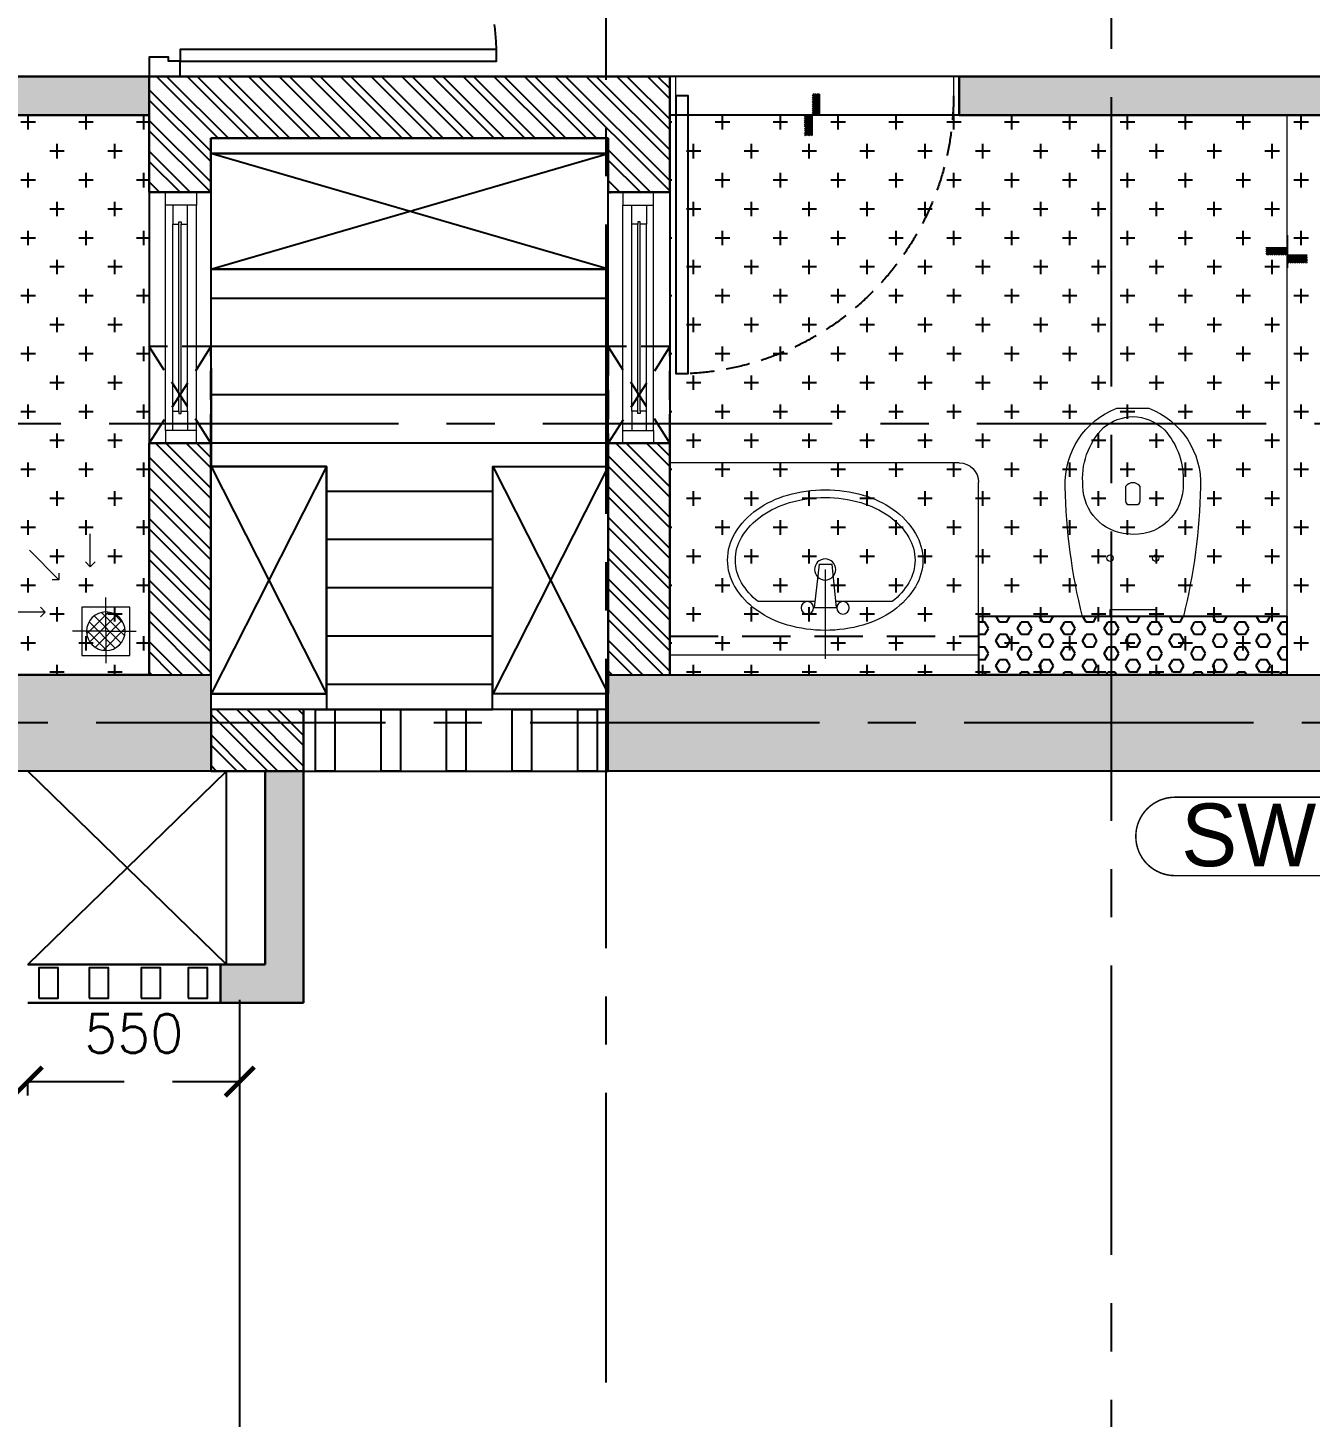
# Model space of a CAD drawing. Header units: millimetres. Extents: x 1181448 to 1317632, y -5734806 to -5633961.
# Drawn here: x 1211788 to 1215112, y -5709774 to -5706174 of the extents above; entities that cross this region are included whole.
import ezdxf

# ---------------------------------------------------------------- set-up
doc = ezdxf.new("R2010")
doc.units = ezdxf.units.MM
doc.header["$LTSCALE"] = 1000
doc.header["$MEASUREMENT"] = 0
for name, pattern in [('2BHK-A - BACK$0$AUDIT_D_120904163729-0', [0]), ('2BHK-A - BACK$1$( Hidden )', [0.375, 0.25, -0.125]), ('2BHK-A - BACK$1$HIDDEN', [0.375, 0.25, -0.125]), ('AUDIT_D_120904163729-0', [0]), ('T8 - TYPICAL FLOOR CORE$1$HIDDEN', [0.375, 0.25, -0.125]), ('T8_REFUGE COLUMNS$0$CENTER2', [1.125, 0.75, -0.125, 0.125, -0.125])]:
    doc.linetypes.add(name, pattern=pattern)
doc.layers.get('0').update_dxf_attribs({"linetype": 'AUDIT_D_120904163729-0'})
for name, color, linetype in [('2BHK-A - BACK$0$A-DOOR-FULL', 2, 'Continuous'), ('2BHK-A - BACK$0$A-HATCH -160', 251, '2BHK-A - BACK$0$AUDIT_D_120904163729-0'), ('2BHK-A - BACK$0$a-tile drop', 3, 'Continuous'), ('2BHK-A - BACK$0$APT PLANS-typ$0$TILEDROP', 3, 'Continuous'), ('2BHK-A - BACK$1$$0$A-Elev Feature-Chajja', 13, 'Continuous'), ('2BHK-A - BACK$1$$0$CUT-OUT', 49, 'Continuous'), ('2BHK-A - BACK$1$A-TOI SUNK 50MM', 8, 'Continuous'), ('2BHK-A - BACK$1$CUT-OUT', 49, 'Continuous'), ('2BHK-A - BACK$1$LEDGE WALL', 5, 'Continuous'), ('A_dim', 1, 'Continuous'), ('T8 - TYPICAL FLOOR CORE$0$A-DIMENSIONS', 2, 'T8 - TYPICAL FLOOR CORE$1$HIDDEN'), ('T8 - TYPICAL FLOOR CORE$1$A-SLAB SUNK-AC LEDGES', 251, 'T8 - TYPICAL FLOOR CORE$1$HIDDEN'), ('T8(T9 IS SIMILAR) - REFUGE FLOOR$1$A_rail', 253, 'Continuous'), ('T8_REFUGE COLUMNS$0$A-CENTERLINE', 193, 'T8_REFUGE COLUMNS$0$CENTER2'), ('T8_REFUGE COLUMNS$1$A-RCC COLS', 3, 'Continuous')]:
    doc.layers.add(name, color=color, linetype=linetype)
for name, color, linetype, lineweight in [('2BHK-A - BACK$1$$0$A-WALL- 160', 6, 'Continuous', 30), ('2BHK-A - BACK$1$a-TOI-fixtures', 251, 'Continuous', 0), ('2BHK-A - BACK$1$A-WALL- 160', 6, 'Continuous', 30), ('2BHK-A - BACK$1$Ventilator', 5, 'Continuous', 0), ('T8(T9 IS SIMILAR) - REFUGE FLOOR$0$D&W', 8, 'Continuous', 25), ('T8_REFUGE COLUMNS$0$A-COLUMN NO size reduce', 81, 'Continuous', 25)]:
    doc.layers.add(name, color=color, linetype=linetype, lineweight=lineweight)
doc.layers.add('T8_REFUGE COLUMNS$0$COL-HATCH', color=7, linetype='Continuous', lineweight=25, true_color=0xa3a3a3)
doc.styles.add('2BHK-A - BACK$1$Romans 1', font='romans.shx', dxfattribs={"height": 100})
doc.styles.add('T8 - TYPICAL FLOOR CORE$0$Romans 1', font='romans.shx', dxfattribs={"height": 100})
doc.styles.add('T8_REFUGE COLUMNS$0$STANDARD', font='GOTHIC.TTF')
doc.dimstyles.new('2BHK-A - BACK$1$ALPINE S', dxfattribs={"dimscale": 0, "dimtxt": 100, "dimasz": 75, "dimexe": 0, "dimexo": 0, "dimgap": 75, "dimtad": 1, "dimdec": 0, "dimzin": 0, "dimdsep": 46, "dimtxsty": '2BHK-A - BACK$1$Romans 1', "dimblk": '2BHK-A - BACK$1$_ArchTick', "dimcen": 0.09, "dimclrd": 256, "dimclre": 256, "dimclrt": 7, "dimadec": 0, "dimazin": 0, "dimtfac": 1, "dimtdec": 0, "dimtofl": 0, "dimtmove": 1, "dimatfit": 0, "dimldrblk": '2BHK-A - BACK$1$_Open90', "dimfxl": 1, "dimtolj": 1, "dimtzin": 0, "dimarcsym": 0})
doc.dimstyles.new('T8 - TYPICAL FLOOR CORE$0$ALPINE S', dxfattribs={"dimscale": 0, "dimtxt": 100, "dimasz": 75, "dimexe": 0, "dimexo": 0, "dimgap": 75, "dimtad": 1, "dimdec": 0, "dimzin": 0, "dimdsep": 46, "dimtxsty": 'T8 - TYPICAL FLOOR CORE$0$Romans 1', "dimblk": 'T8 - TYPICAL FLOOR CORE$0$_ArchTick', "dimcen": 0.09, "dimclrd": 256, "dimclre": 256, "dimclrt": 7, "dimadec": 0, "dimazin": 0, "dimtfac": 1, "dimtdec": 0, "dimtofl": 0, "dimtmove": 1, "dimatfit": 0, "dimldrblk": 'T8 - TYPICAL FLOOR CORE$0$_Open90', "dimfxl": 1, "dimtolj": 1, "dimtzin": 0, "dimarcsym": 0})

# ---------------------------------------------------------------- blocks, each defined once
blk = doc.blocks.new('T8 - TYPICAL FLOOR CORE$0$_ArchTick')
at = {"color": 0, "linetype": 'ByBlock', "const_width": 0.15}
blk.add_lwpolyline([(-0.5, -0.5), (0.5, 0.5)], dxfattribs=at)
blk = doc.blocks.new('*D197')
at = {"layer": 'T8 - TYPICAL FLOOR CORE$0$A-DIMENSIONS', "linetype": 'T8 - TYPICAL FLOOR CORE$1$HIDDEN', "lineweight": -2, "transparency": 16777216}
for p, q in [((1211787.5, -5708940.3), (1211787.5, -5708904.3)), ((1212337.1, -5708940.3), (1212337.1, -5708904.3))]:
    blk.add_line(p, q, dxfattribs=at)
at = {"layer": 'T8 - TYPICAL FLOOR CORE$0$A-DIMENSIONS', "lineweight": -2, "transparency": 16777216}
blk.add_line((1211787.5, -5708904.3), (1212337.1, -5708904.3), dxfattribs=at)
at = {"layer": 'T8 - TYPICAL FLOOR CORE$0$A-DIMENSIONS', "linetype": 'ByBlock', "lineweight": -2, "transparency": 16777216, "xscale": 75, "yscale": 75, "zscale": 75, "rotation": 180}
blk.add_blockref('T8 - TYPICAL FLOOR CORE$0$_ArchTick', (1211787.5, -5708904.3), dxfattribs=at)
at = {"layer": 'T8 - TYPICAL FLOOR CORE$0$A-DIMENSIONS', "linetype": 'ByBlock', "lineweight": -2, "transparency": 16777216, "xscale": 75, "yscale": 75, "zscale": 75}
blk.add_blockref('T8 - TYPICAL FLOOR CORE$0$_ArchTick', (1212337.1, -5708904.3), dxfattribs=at)
at = {"layer": 'T8 - TYPICAL FLOOR CORE$0$A-DIMENSIONS', "color": 7, "linetype": 'ByBlock', "transparency": 16777216, "insert": (1212062.3, -5708779.3), "char_height": 100, "attachment_point": 5, "style": 'T8 - TYPICAL FLOOR CORE$0$Romans 1'}
blk.add_mtext('\\A1;550', dxfattribs=at)
blk = doc.blocks.new('T8 - TYPICAL FLOOR CORE$0$_Open90')
at = {"color": 0, "linetype": 'ByBlock', "lineweight": -2}
for p, q in [((-0.5, 0.5), (0, 0)), ((0, 0), (-1, 0)), ((0, 0), (-0.5, -0.5))]:
    blk.add_line(p, q, dxfattribs=at)
blk = doc.blocks.new('T8_REFUGE COLUMNS')
at = {"layer": 'T8_REFUGE COLUMNS$0$COL-HATCH', "linetype": 'ByBlock'}
h = blk.add_hatch(color=256, dxfattribs=at)
h.dxf.hatch_style = 1
h.paths.add_polyline_path([(1212262.1, -5708099.9), (1210752.1, -5708099.9), (1210752.1, -5707849.9), (1212262.1, -5707849.9)])
h = blk.add_hatch(color=256, dxfattribs=at)
h.dxf.hatch_style = 1
h.paths.add_polyline_path([(1215902.1, -5708099.9), (1213292.1, -5708099.9), (1213292.1, -5707849.9), (1215902.1, -5707849.9)])
at = {"layer": 'T8_REFUGE COLUMNS$0$A-CENTERLINE'}
for p, q in [((1214597.1, -5722853.5), (1214597.1, -5698299.6)), ((1213287.1, -5728808.5), (1213287.1, -5698573.6)), ((1217248.2, -5707199.9), (1182156.9, -5707199.9)), ((1217215, -5707974.9), (1182156.9, -5707974.9))]:
    blk.add_line(p, q, dxfattribs=at)
at = {"layer": 'T8_REFUGE COLUMNS$0$A-COLUMN NO size reduce', "linetype": 'ByBlock', "const_width": 3.9}
blk.add_lwpolyline([(1214761.6, -5708370.6, -1), (1214761.6, -5708167.4), (1215365.6, -5708167.4, -1), (1215365.6, -5708370.6)], format="xyb", close=True, dxfattribs=at)
at = {"layer": 'T8_REFUGE COLUMNS$1$A-RCC COLS', "linetype": 'ByBlock'}
for points in [[(1212262.1, -5708099.9), (1210752.1, -5708099.9), (1210752.1, -5707849.9), (1212262.1, -5707849.9)], [(1215902.1, -5708099.9), (1213292.1, -5708099.9), (1213292.1, -5707849.9), (1215902.1, -5707849.9)]]:
    blk.add_lwpolyline(points, close=True, dxfattribs=at)
at = {"layer": 'T8_REFUGE COLUMNS$0$A-COLUMN NO size reduce', "linetype": 'ByBlock', "insert": (1214777.8, -5708183.7), "char_height": 162.5, "attachment_point": 1, "style": 'T8_REFUGE COLUMNS$0$STANDARD'}
blk.add_mtext_dynamic_manual_height_columns('SW14', width=444.685, gutter_width=500, heights=[0], dxfattribs=at)
blk = doc.blocks.new('2BHK-A - BACK$0$EWC 1-flat-3')
at = {"color": 0, "linetype": 'ByBlock', "ltscale": 1.5}
blk.add_line((130.9, 0), (-130.9, 0), dxfattribs=at)
for points in [[(-130.9, 0, -0.055103), (-175.3, 336.2, -0.321827), (-41.6, 540), (41.6, 540, -0.321827), (175.3, 336.2, -0.055103), (130.9, 0, -27.681239)], [(-13.2, 214.3, -0.391448), (-129.3, 337.7, -0.224585), (-76.1, 489.9, -0.160675), (0, 518.7, -0.183016), (81.6, 484.1, -0.201424), (130, 346.4, -0.474507), (-13.2, 214.3, -2.927417)], [(-9.5, 290.2), (9.5, 290.2, 0.414214), (18.9, 299.7), (18.9, 337.6, 0.5), (-18.9, 337.6), (-18.9, 299.7, 0.414214), (-9.5, 290.2, 0.530498)]]:
    blk.add_lwpolyline(points, format="xyb", dxfattribs=at)
at = {"color": 0, "linetype": 'ByBlock'}
blk.add_lwpolyline([(-59.2, 0), (-59.2, 18.9), (59.2, 18.9), (59.2, 0)], close=True, dxfattribs=at)
at = {"color": 0, "linetype": 'ByBlock', "ltscale": 1.5}
for centre in [(-59.2, 151.6), (59.2, 151.6)]:
    blk.add_circle(centre, 8.31, dxfattribs=at)
blk = doc.blocks.new('*U636')
for points in [[(0, 0), (0, 820), (-30, 820), (-30, 0)], [(-860, 0), (-820, 0), (-820, -30), (-810, -30), (-810, -80), (-860, -80)], [(40, 0), (0, 0), (0, -30), (-10, -30), (-10, -80), (40, -80)]]:
    blk.add_lwpolyline(points, close=True)
at = {"color": 0, "linetype": 'ByBlock', "ltscale": 0.25}
blk.add_arc((1.2, -0.5), 821.2, 92.373, 179.9653, dxfattribs=at)
blk = doc.blocks.new('2BHK-A - BACK$0$TILE DROP -x')
at = {"layer": '2BHK-A - BACK$0$APT PLANS-typ$0$TILEDROP'}
h = blk.add_hatch(dxfattribs=at)
h.set_pattern_fill('ACET-2D-ANSI31', color=8, scale=27, angle=90, style=0)
h.set_pattern_definition([(135, (583590.9237, -2384968.1492), (-2.3864853865, -2.3864853865), [])])
h.paths.add_polyline_path([(-58303, -19205.9), (-58303, -19151.2), (-58284.2, -19151.2), (-58284.2, -19205.9)])
edge = h.paths.add_edge_path()
edge.add_line((-58303, -19258.5), (-58323.9, -19258.5))
edge.add_line((-58303, -19205.9), (-58303, -19258.5))
edge.add_line((-58323.7, -19205.9), (-58303, -19205.9))
edge.add_line((-58323.7, -19258.5), (-58323.7, -19205.9))
at = {"layer": '2BHK-A - BACK$0$APT PLANS-typ$0$TILEDROP', "color": 1}
blk.add_line((-58252, -19205.9), (-58336, -19205.9), dxfattribs=at)
at = {"layer": '2BHK-A - BACK$0$APT PLANS-typ$0$TILEDROP', "color": 20, "const_width": 3}
for points in [[(-58284.2, -19205.9), (-58284.2, -19151.2)], [(-58303, -19258.5), (-58303, -19205.9)], [(-58303, -19205.9), (-58284.2, -19205.9)]]:
    blk.add_lwpolyline(points, dxfattribs=at)
blk = doc.blocks.new('2BHK-A - BACK$1$V1')
at = {"layer": '2BHK-A - BACK$1$Ventilator'}
for p, q in [((1139453.9, -5700057.1), (1140103.9, -5700057.1)), ((1139453.9, -5700217.1), (1140103.9, -5700217.1))]:
    blk.add_line(p, q, dxfattribs=at)
at = {"layer": '2BHK-A - BACK$1$Ventilator', "color": 8}
for p, q in [((1139486.9, -5700094.6), (1140070.9, -5700094.6)), ((1139536.9, -5700118.3), (1140020.9, -5700118.3)), ((1139536.9, -5700155.8), (1140020.9, -5700155.8)), ((1139486.9, -5700174.6), (1140070.9, -5700174.6))]:
    blk.add_line(p, q, dxfattribs=at)
at = {"layer": '2BHK-A - BACK$1$Ventilator', "color": 5}
for p, q in [((1139536.9, -5700134.1), (1140020.9, -5700134.1)), ((1139536.9, -5700140.1), (1140020.9, -5700140.1))]:
    blk.add_line(p, q, dxfattribs=at)
at = {"layer": '2BHK-A - BACK$1$Ventilator', "color": 4}
for points in [[(1139453.9, -5700094.6), (1139486.9, -5700094.6), (1139486.9, -5700174.6), (1139453.9, -5700174.6)], [(1140103.9, -5700094.6), (1140070.9, -5700094.6), (1140070.9, -5700174.6), (1140103.9, -5700174.6)], [(1139536.9, -5700134.1), (1139536.9, -5700118.3), (1139486.9, -5700118.3), (1139486.9, -5700155.8), (1139536.9, -5700155.8), (1139536.9, -5700140.1), (1139530.9, -5700140.1), (1139530.9, -5700134.1)], [(1140020.9, -5700134.1), (1140020.9, -5700118.3), (1140070.9, -5700118.3), (1140070.9, -5700155.8), (1140020.9, -5700155.8), (1140020.9, -5700140.1), (1140026.9, -5700140.1), (1140026.9, -5700134.1)]]:
    blk.add_lwpolyline(points, close=True, dxfattribs=at)
blk = doc.blocks.new('2BHK-A - BACK$0$WB1')
at = {"color": 0, "linetype": 'ByBlock', "ltscale": 1000}
for p, q in [((190074.4, -1779394.5), (190063, -1779507.9)), ((190106.8, -1779394.5), (190119.9, -1779507.9)), ((189917.5, -1779491.7), (190064.6, -1779491.7)), ((190061.5, -1779507.9), (190121.4, -1779507.9)), ((190118, -1779491.7), (190265.4, -1779491.7))]:
    blk.add_line(p, q, dxfattribs=at)
at = {"color": 0, "linetype": 'ByBlock'}
blk.add_line((190106.8, -1779394.5), (190074.4, -1779394.5), dxfattribs=at)
for centre, major_axis, start_param, end_param in [((190067.1, -1779471.3), (-69.6, 256.7), 0.015739, 0.342992), ((190091.4, -1779555.7), (-92.6, 341.5), 6.018375, 6.298924), ((190091.4, -1779555.7), (-87.3, 322), 6.018375, 6.298924), ((190091.4, -1779555.7), (-92.6, 341.5), 5.737826, 6.018375), ((190091.4, -1779555.7), (-87.3, 322), 5.737826, 6.018375), ((190115.8, -1779471.3), (-69.6, 256.7), 5.410573, 5.737826), ((190030, -1779417.8), (-52.6, 193.9), 0.342992, 0.768932), ((190067.1, -1779471.3), (-64.3, 237.2), 0.015739, 0.342992), ((190115.8, -1779471.3), (-64.3, 237.2), 5.410573, 5.737826), ((190152.9, -1779417.8), (-52.6, 193.9), 4.984633, 5.410573), ((190030, -1779417.8), (-47.3, 174.4), 0.342992, 0.768932), ((190152.9, -1779417.8), (-47.3, 174.4), 4.984633, 5.410573), ((189973.2, -1779384.1), (-35.3, 130.2), 0.768932, 1.305986), ((189973.2, -1779384.1), (-30, 110.7), 0.768932, 1.305986), ((190209.6, -1779384.1), (-30, 110.7), 4.447579, 4.984633), ((190209.6, -1779384.1), (-35.3, 130.2), 4.447579, 4.984633), ((189973.2, -1779384.1), (-35.3, 130.2), 1.305986, 1.84304), ((189973.2, -1779384.1), (-30, 110.7), 1.305986, 1.84304), ((190209.6, -1779384.1), (-30, 110.7), 3.910525, 4.447579), ((190209.6, -1779384.1), (-35.3, 130.2), 3.910525, 4.447579), ((190030, -1779350.3), (-52.6, 193.9), 1.84304, 2.268981), ((190030, -1779350.3), (-47.3, 174.4), 1.84304, 2.20494), ((190152.9, -1779350.3), (-47.3, 174.4), 3.548625, 3.910525), ((190152.9, -1779350.3), (-52.6, 193.9), 3.484585, 3.910525), ((190045.3, -1779507.9), (-4.2, 15.6), 6.018375, 12.30156), ((190137.6, -1779507.9), (-4.2, 15.6), 6.018375, 12.30156), ((190067.1, -1779296.9), (-69.6, 256.7), 2.268981, 2.596234), ((190115.8, -1779296.9), (-69.6, 256.7), 3.157331, 3.484585), ((190091.4, -1779212.5), (-92.6, 341.5), 2.596234, 2.876783), ((190091.4, -1779212.5), (-92.6, 341.5), 2.876783, 3.157331)]:
    blk.add_ellipse(centre, major_axis=major_axis, ratio=1, start_param=start_param, end_param=end_param, dxfattribs=at)
blk = doc.blocks.new('2BHK-A - BACK$0$Type-A-First Floor Plan-bottom-up$0$FLOOR TRAP-flat-6')
at = {"layer": '2BHK-A - BACK$1$a-TOI-fixtures'}
h = blk.add_hatch(dxfattribs=at)
h.set_pattern_fill('ACET-2D-_USER', color=256, scale=20, angle=45, style=0, double=1, pattern_type=0)
h.set_pattern_definition([(45, (-789896.981, 5385770.066), (-14.142135624, 14.142135624), []), (135, (-789896.981, 5385770.066), (-14.142135624, -14.142135624), [])])
edge = h.paths.add_edge_path()
edge.add_arc((150, 150), 50, 0, 360)
for q in [(150, 228.6), (67.6, 150), (237.4, 150), (150, 63.6)]:
    blk.add_line((150, 150), q, dxfattribs=at)
blk.add_lwpolyline([(87.5, 212.5), (212.5, 212.5), (212.5, 87.5), (87.5, 87.5)], close=True, dxfattribs=at)
blk.add_circle((150, 150), 50, dxfattribs=at)
blk = doc.blocks.new('2BHK-A - BACK$1$_ArchTick')
at = {"color": 0, "linetype": 'ByBlock', "const_width": 0.15}
blk.add_lwpolyline([(-0.5, -0.5), (0.5, 0.5)], dxfattribs=at)
blk = doc.blocks.new('2BHK-A - BACK$1$_Open90')
at = {"color": 0, "linetype": 'ByBlock', "lineweight": -2}
for p, q in [((0, 0), (-1, 0)), ((-0.5, 0.5), (0, 0)), ((0, 0), (-0.5, -0.5))]:
    blk.add_line(p, q, dxfattribs=at)
blk = doc.blocks.new('T8 - TYPICAL FLOOR CORE')
at = {"layer": 'T8 - TYPICAL FLOOR CORE$1$A-SLAB SUNK-AC LEDGES', "linetype": 'ByBlock'}
blk.add_line((1212337.1, -5710599.6), (1212337.1, -5708692.5), dxfattribs=at)
at = {"layer": 'T8 - TYPICAL FLOOR CORE$0$A-DIMENSIONS', "linetype": 'ByBlock'}
dim = blk.add_linear_dim(base=(1212337.1, -5708904.3), p1=(1211787.5, -5708940.3), p2=(1212337.1, -5708940.3), dimstyle='T8 - TYPICAL FLOOR CORE$0$ALPINE S', override={"dimscale": 1, "dimfxl": 5, "dimarcsym": 1}, dxfattribs=at)
dim.commit()
dim.dimension.update_dxf_attribs({"geometry": '*D197', "text_midpoint": (1212062.3, -5708779.3)})
blk = doc.blocks.new('2BHK-A - BACK$1$A$C1DA736AB')
at = {"color": 0, "linetype": 'ByBlock'}
for points in [[(117, 0.4, 0), (202.3, 0.4, 0)], [(81.7, -82.8, 0), (158.2, -159.9, 0)], [(0.4, -117, 0), (0.4, -202.3, 0)]]:
    blk.add_leader(points, dimstyle='2BHK-A - BACK$1$ALPINE S', override={"dimscale": 1, "dimasz": 25, "dimtad": 0, "dimfxl": 5, "dimtfill": 1, "dimarcsym": 1}, dxfattribs=at)
blk = doc.blocks.new('2BHK-A - BACK')
at = {"layer": '2BHK-A - BACK$0$A-HATCH -160', "linetype": 'ByBlock'}
h = blk.add_hatch(dxfattribs=at)
h.set_pattern_fill('ZIGZAG', color=256, scale=250)
h.set_pattern_definition([(9e-15, (-0.22, 0.45), (31.25, 31.25), [31.25, -31.25]), (90, (31.03, 0.45), (-31.25, 31.25), [31.25, -31.25])])
h.paths.add_polyline_path([(1196642.1, -5706299.9), (1198342.2, -5706299.9), (1198342.2, -5706399.9), (1196642.1, -5706399.9)])
h.paths.add_polyline_path([(1199382.6, -5705299.9), (1199382.6, -5705199.9), (1201592.2, -5705199.9), (1201592.2, -5705299.9), (1200442.1, -5705299.9), (1200442.1, -5705399.9), (1200342.1, -5705399.9), (1200342.1, -5705299.9)])
h.paths.add_polyline_path([(1200442.1, -5706399.9), (1201341.8, -5706399.9), (1201341.8, -5706299.9), (1200442.1, -5706299.9)])
h.paths.add_polyline_path([(1202091.8, -5706299.9), (1202691.8, -5706299.9), (1202691.8, -5706399.9), (1202091.8, -5706399.9)])
h.paths.add_polyline_path([(1204892.1, -5708749.5), (1204992.1, -5708749.5), (1204992.1, -5707999.9), (1204892.1, -5707999.9)])
h.paths.add_polyline_path([(1204892.1, -5709649.5), (1204992.1, -5709649.5), (1204992.1, -5710549.5), (1204892.1, -5710549.5)])
h.paths.add_polyline_path([(1200142, -5708600.5), (1200257, -5708600.5), (1200257.1, -5708700.5), (1200042, -5708700.5), (1200042, -5708099.9), (1200142, -5708099.9)])
h.paths.add_polyline_path([(1202792.1, -5701189.9), (1203427.1, -5701189.9), (1203427.1, -5701089.9), (1202792.1, -5701089.9)])
h = blk.add_hatch(dxfattribs=at)
h.set_pattern_fill('ANSI32', color=256, scale=150)
h.set_pattern_definition([(45, (-0.03, -2.55), (-39.77475644, 39.77475644), []), (45, (26.484, -2.55), (-39.77475644, 39.77475644), [])])
h.paths.add_polyline_path([(1200282, -5708099.9), (1200042, -5708099.6), (1200042, -5707939.6), (1200282, -5707939.6)])
h.paths.add_polyline_path([(1199092.1, -5706602.4), (1199092.1, -5706302.4), (1200442, -5706302.4), (1200442, -5706602.4), (1200282, -5706602.4), (1200282, -5706462.4), (1199252.1, -5706462.4), (1199252.1, -5706602.4)])
h = blk.add_hatch(dxfattribs=at)
h.set_pattern_fill('ANSI32', color=256, scale=150)
h.paths.add_polyline_path([(1199252.2, -5707249.9), (1199092.2, -5707249.9), (1199092.2, -5707849.9), (1199252.2, -5707849.9)])
h = blk.add_hatch(dxfattribs=at)
h.set_pattern_fill('ANSI32', color=256, scale=150)
h.paths.add_polyline_path([(1200282.1, -5707249.9), (1200442.1, -5707249.9), (1200442.1, -5707849.9), (1200282.1, -5707849.9)])
h = blk.add_hatch(dxfattribs=at)
h.set_pattern_fill('HEX', color=256, scale=150)
h.paths.add_polyline_path([(1198292.2, -5707699.5), (1198292.2, -5707849.5), (1197492.2, -5707849.5), (1197492.2, -5707699.5)])
at = {"layer": '2BHK-A - BACK$1$A-TOI SUNK 50MM'}
h = blk.add_hatch(dxfattribs=at)
h.set_pattern_fill('CROSS', color=256, scale=300, style=0)
h.set_pattern_definition([(9e-15, (54492.616, 14881.46), (75, 75), [37.5, -112.5]), (90, (54511.366, 14862.71), (-75, 75), [37.5, -112.5])])
h.paths.add_polyline_path([(1196642.1, -5706399.9), (1199092.2, -5706399.9), (1199092.2, -5707849.9), (1196642.1, -5707849.9)])
h.paths.add_polyline_path([(1202691.8, -5706399.9), (1200442.1, -5706399.9), (1200442.1, -5707850.3), (1202692.3, -5707850.3)])
at = {"layer": '2BHK-A - BACK$1$CUT-OUT', "linetype": 'ByBlock'}
h = blk.add_hatch(dxfattribs=at)
h.set_pattern_fill('ANSI31', color=256, scale=1000, angle=135)
h.paths.add_polyline_path([(1199252.4, -5706799.4), (1200282.3, -5706799.4), (1200281.5, -5707310.5), (1199982.3, -5707310.5), (1199982.3, -5707940), (1199552.4, -5707940), (1199551.6, -5707310.5), (1199252.4, -5707310.5)])
at = {"linetype": '2BHK-A - BACK$1$HIDDEN', "ltscale": 0.3}
for p, q in [((1199092.2, -5706999.9, 0.6), (1199252.2, -5707249.9)), ((1199092.2, -5707250), (1199252.2, -5706999.9, 0.6)), ((1200282.1, -5706999.9, 0.6), (1200442.1, -5707249.9)), ((1200282.1, -5707250), (1200442.1, -5706999.9, 0.6))]:
    blk.add_line(p, q, dxfattribs=at)
blk.add_lwpolyline([(1199077.2, -5706349.9), (1199077.2, -5707069.9), (1199044.9, -5707069.9), (1199044.9, -5706349.9)], close=True)
for points in [[(1199252.2, -5706999.9), (1199252.2, -5707249.9), (1199092.2, -5707249.9), (1199092.2, -5706999.9)], [(1200442.1, -5706999.9), (1200442.1, -5707249.9), (1200282.1, -5707249.9), (1200282.1, -5706999.9)]]:
    blk.add_lwpolyline(points, close=True, dxfattribs=at)
at = {"color": 0, "linetype": '2BHK-A - BACK$1$( Hidden )', "ltscale": 0.25}
blk.add_arc((1199078.2, -5706349.4), 721.1, 180.0347, 267.627, dxfattribs=at)
at = {"layer": '2BHK-A - BACK$1$$0$A-Elev Feature-Chajja', "color": 4, "elevation": -0.7}
for points in [[(1199281.2, -5708099.8), (1199331.2, -5708099.8), (1199331.2, -5707940), (1199281.2, -5707940)], [(1199451.2, -5708099.8), (1199501.2, -5708099.8), (1199501.2, -5707940), (1199451.2, -5707940)], [(1199621.2, -5708099.8), (1199671.2, -5708099.8), (1199671.2, -5707940), (1199621.2, -5707940)], [(1199791.2, -5708099.8), (1199841.2, -5708099.8), (1199841.2, -5707940), (1199791.2, -5707940)], [(1199961.2, -5708099.8), (1200011.2, -5708099.8), (1200011.2, -5707940), (1199961.2, -5707940)]]:
    blk.add_lwpolyline(points, close=True, dxfattribs=at)
at = {"layer": '2BHK-A - BACK$1$$0$A-Elev Feature-Chajja', "color": 4}
for points in [[(1200341.5, -5708687.9), (1200291.5, -5708687.9), (1200291.5, -5708609.1), (1200341.5, -5708609.1)], [(1200463, -5708687.9), (1200413, -5708687.9), (1200413, -5708609.1), (1200463, -5708609.1)], [(1200597.5, -5708687.9), (1200547.5, -5708687.9), (1200547.5, -5708609.1), (1200597.5, -5708609.1)], [(1200728, -5708687.9), (1200678, -5708687.9), (1200678, -5708609.1), (1200728, -5708609.1)]]:
    blk.add_lwpolyline(points, close=True, dxfattribs=at)
at = {"layer": '2BHK-A - BACK$1$$0$A-WALL- 160', "linetype": 'ByBlock'}
for p, q in [((1200042, -5708700.5), (1200042, -5708097)), ((1200142, -5708600.5), (1200142, -5708099.9))]:
    blk.add_line(p, q, dxfattribs=at)
blk.add_lwpolyline([(1200282, -5708099.9), (1200042, -5708099.9), (1200042, -5707939.9), (1200282, -5707939.6)], close=True, dxfattribs=at)
at = {"layer": '2BHK-A - BACK$1$$0$CUT-OUT'}
for p, q in [((1200242, -5708600.5), (1200756.7, -5708099.6)), ((1200757.1, -5708600.5), (1200242, -5708099.9)), ((1200242, -5708600.5), (1200242, -5708099.9))]:
    blk.add_line(p, q, dxfattribs=at)
at = {"layer": '2BHK-A - BACK$1$A-TOI SUNK 50MM'}
for p, q in [((1198342.2, -5706299.9), (1199092.2, -5706299.9)), ((1198342.2, -5706399.9), (1199092.2, -5706399.9))]:
    blk.add_line(p, q, dxfattribs=at)
for points in [[(1196642.1, -5706399.9), (1199092.2, -5706399.9), (1199092.2, -5707849.9), (1196642.1, -5707849.9)], [(1202691.8, -5706399.9), (1200442.1, -5706399.9), (1200442.1, -5707850.3), (1202692.3, -5707850.3)]]:
    blk.add_lwpolyline(points, close=True, dxfattribs=at)
at = {"layer": '2BHK-A - BACK$1$a-TOI-fixtures', "color": 1}
for p, q in [((1198342.2, -5706299.9), (1199092.2, -5706299.9)), ((1197492.2, -5707849.5), (1197492.2, -5706399.9)), ((1198342.2, -5706399.9), (1199092.2, -5706399.9)), ((1198342.2, -5707301.2), (1199092.2, -5707301.2)), ((1198292.2, -5707799.5), (1198292.2, -5707351.2))]:
    blk.add_line(p, q, dxfattribs=at)
at = {"layer": '2BHK-A - BACK$1$a-TOI-fixtures'}
for p, q in [((1199092.2, -5707799.5), (1199092.2, -5707301.2)), ((1198292.2, -5707799.5), (1199092.2, -5707799.5))]:
    blk.add_line(p, q, dxfattribs=at)
at = {"layer": '2BHK-A - BACK$1$a-TOI-fixtures', "extrusion": (-2.53027e-07, 3.53358e-09, 1)}
blk.add_line((1198689.9, -5707577.3, 0), (1198689.9, -5707808.9), dxfattribs=at)
at = {"layer": '2BHK-A - BACK$1$a-TOI-fixtures', "color": 1}
for points in [[(1198342.2, -5706399.9), (1198342.2, -5706299.9), (1198357.2, -5706299.9), (1198357.2, -5706399.9)], [(1199077.2, -5706399.9), (1199077.2, -5706299.9), (1199092.2, -5706299.9), (1199092.2, -5706399.9)]]:
    blk.add_lwpolyline(points, close=True, dxfattribs=at)
at = {"layer": '2BHK-A - BACK$1$a-TOI-fixtures', "extrusion": (-2.53027e-07, 3.53358e-09, 1)}
blk.add_circle((1198689.9, -5707577.3, -0.3), 27.5, dxfattribs=at)
at = {"layer": '2BHK-A - BACK$1$a-TOI-fixtures', "color": 1}
blk.add_arc((1198342.2, -5707351.2), 50, 90, 180, dxfattribs=at)
at = {"layer": '2BHK-A - BACK$1$A-WALL- 160', "linetype": 'ByBlock'}
for p, q in [((1196642.1, -5706299.9), (1198342.2, -5706299.9)), ((1198342.2, -5706299.9), (1198342.2, -5706399.9)), ((1199092.2, -5706299.9), (1200442.1, -5706299.9)), ((1199092.2, -5706299.9), (1199092.2, -5706599.9)), ((1200282.1, -5706299.9), (1201341.8, -5706299.9)), ((1200442.1, -5706299.9), (1200442.1, -5706599.9)), ((1196642.1, -5706399.9), (1198342.2, -5706399.9)), ((1200442.1, -5706399.9), (1201341.8, -5706399.9)), ((1199252.2, -5706459.9), (1200282.1, -5706459.9)), ((1199252.2, -5706459.9), (1199252.2, -5706599.9)), ((1200282.1, -5706459.9), (1200282.1, -5706599.9)), ((1199252.2, -5706599.9), (1199092.2, -5706599.9)), ((1200282.1, -5706599.9), (1200442.1, -5706599.9)), ((1199252.2, -5707249.9), (1199092.2, -5707249.9)), ((1199092.2, -5707249.9), (1199092.2, -5707849.8)), ((1199252.2, -5707249.9), (1199252.2, -5707849.8)), ((1200282.1, -5707249.9), (1200442.1, -5707249.9)), ((1200282.1, -5707249.9), (1200282.1, -5707849.9)), ((1200442.1, -5707249.9), (1200442.1, -5707849.9)), ((1200142, -5708600.5), (1200257, -5708600.5)), ((1200257, -5708700.5), (1200257, -5708600.5)), ((1200757, -5708600.5), (1200257, -5708600.5)), ((1200042, -5708700.5), (1200257, -5708700.5)), ((1200757, -5708700.5), (1200257, -5708700.5))]:
    blk.add_line(p, q, dxfattribs=at)
at = {"layer": '2BHK-A - BACK$1$CUT-OUT'}
for p, q in [((1199252.4, -5706499.4), (1200282.3, -5706499.4)), ((1199982.4, -5707899.9, 1.3), (1200282, -5707899.9))]:
    blk.add_line(p, q, dxfattribs=at)
for points in [[(1199251.7, -5706799.4), (1200282.3, -5706499.4)], [(1200282.5, -5706799.4), (1199252.4, -5706499.4)]]:
    blk.add_lwpolyline(points, dxfattribs=at)
for points in [[(1199252.2, -5706499.9), (1200282.3, -5706499.9), (1200282.4, -5706799.4), (1199252.3, -5706799.4)], [(1200042, -5708099.9), (1199252.1, -5708099.9), (1199252.1, -5707940), (1200042, -5707940)]]:
    blk.add_lwpolyline(points, close=True, dxfattribs=at)
at = {"layer": '2BHK-A - BACK$1$CUT-OUT', "elevation": 0.6}
for points in [[(1199252.4, -5706799.4), (1200282.3, -5706799.4), (1200281.5, -5707310.5), (1199982.3, -5707310.5), (1199982.3, -5707940), (1199552.4, -5707940), (1199551.6, -5707310.5), (1199252.4, -5707310.5)], [(1199551.6, -5707310.5), (1199252.4, -5707310.5), (1199252.4, -5707899.9), (1199551.6, -5707899.9)], [(1199982.3, -5707310.5), (1200282.1, -5707310.5), (1200282.1, -5707899.9), (1199982.3, -5707899.9)]]:
    blk.add_lwpolyline(points, close=True, dxfattribs=at)
at = {"layer": '2BHK-A - BACK$1$CUT-OUT'}
for points, elevation in [([(1199551.6, -5707310.5), (1199252.1, -5707899.9)], 0.6), ([(1199252.4, -5707310.5), (1199551.5, -5707899.9)], 0.6), ([(1199982.3, -5707310.5), (1200281.4, -5707899.9)], 1.3), ([(1200281.5, -5707310.5), (1199982.4, -5707899.9)], 1.3)]:
    blk.add_lwpolyline(points, dxfattribs=dict(at, elevation=elevation))
at = {"layer": '2BHK-A - BACK$1$LEDGE WALL', "linetype": '2BHK-A - BACK$1$HIDDEN', "ltscale": 0.5}
blk.add_line((1199092.2, -5707749.8), (1198292.2, -5707749.8), dxfattribs=at)
at = {"layer": '2BHK-A - BACK$1$LEDGE WALL'}
blk.add_lwpolyline([(1198292.2, -5707699.5), (1198292.2, -5707849.5), (1197492.2, -5707849.5), (1197492.2, -5707699.5)], close=True, dxfattribs=at)
at = {"layer": '2BHK-A - BACK$0$A-DOOR-FULL', "linetype": '2BHK-A - BACK$1$HIDDEN', "xscale": -1, "rotation": 90}
blk.add_blockref('*U636', (1200362.1, -5706259.9), dxfattribs=at)
at = {"layer": '2BHK-A - BACK$0$a-tile drop'}
for p, xscale, rotation in [((1140419.8, -5687194.3), -1, 0.0003204097976848293), ((1216697.7, -5648459.2), -0.9999999999999998, 270.0003204097974)]:
    blk.add_blockref('2BHK-A - BACK$0$TILE DROP -x', p, dxfattribs=dict(at, xscale=xscale, rotation=rotation))
at = {"layer": '2BHK-A - BACK$1$a-TOI-fixtures', "extrusion": (0, 0, -1), "zscale": -1}
blk.add_blockref('2BHK-A - BACK$0$EWC 1-flat-3', (-1197892.2, -5707699.5), dxfattribs=at)
at = {"layer": '2BHK-A - BACK$1$a-TOI-fixtures', "rotation": 0.008288086606578331}
blk.add_blockref('2BHK-A - BACK$0$WB1', (1008341, -3928196.3, 0), dxfattribs=at)
at = {"layer": '2BHK-A - BACK$1$a-TOI-fixtures', "xscale": -1, "rotation": 180}
blk.add_blockref('2BHK-A - BACK$1$A$C1DA736AB', (1200594.6, -5707687.1), dxfattribs=at)
at = {"layer": '2BHK-A - BACK$1$a-TOI-fixtures', "extrusion": (0, 0, -1), "xscale": -1, "zscale": -1, "rotation": 270}
blk.add_blockref('2BHK-A - BACK$0$Type-A-First Floor Plan-bottom-up$0$FLOOR TRAP-flat-6', (-1200704.6, -5707887.4), dxfattribs=at)
at = {"layer": '2BHK-A - BACK$1$A-WALL- 160', "linetype": 'ByBlock', "xscale": -1, "rotation": 270}
blk.add_blockref('2BHK-A - BACK$1$V1', (6899309.2, -6846703.8), dxfattribs=at)
at = {"layer": '2BHK-A - BACK$1$A-WALL- 160', "linetype": 'ByBlock', "rotation": 90}
blk.add_blockref('2BHK-A - BACK$1$V1', (-4499775, -6846703.8), dxfattribs=at)
blk = doc.blocks.new('T8(T9 IS SIMILAR) - REFUGE FLOOR')
at = {"layer": 'T8(T9 IS SIMILAR) - REFUGE FLOOR$0$D&W', "linetype": 'ByBlock'}
blk.add_blockref('T8 - TYPICAL FLOOR CORE', (0, 0), dxfattribs=at)
at = {"layer": 'T8(T9 IS SIMILAR) - REFUGE FLOOR$0$D&W', "linetype": 'ByBlock', "xscale": -1}
blk.add_blockref('2BHK-A - BACK', (2412544.6, 0), dxfattribs=at)
at = {"layer": 'T8(T9 IS SIMILAR) - REFUGE FLOOR$1$A_rail', "linetype": 'ByBlock'}
blk.add_blockref('T8_REFUGE COLUMNS', (0, 0), dxfattribs=at)

msp = doc.modelspace()

# ---------------------------------------------------------------- block references
at = {"layer": 'A_dim', "linetype": 'ByBlock'}
msp.add_blockref('T8(T9 IS SIMILAR) - REFUGE FLOOR', (0, 0), dxfattribs=at)

doc.saveas('drawing.dxf')
